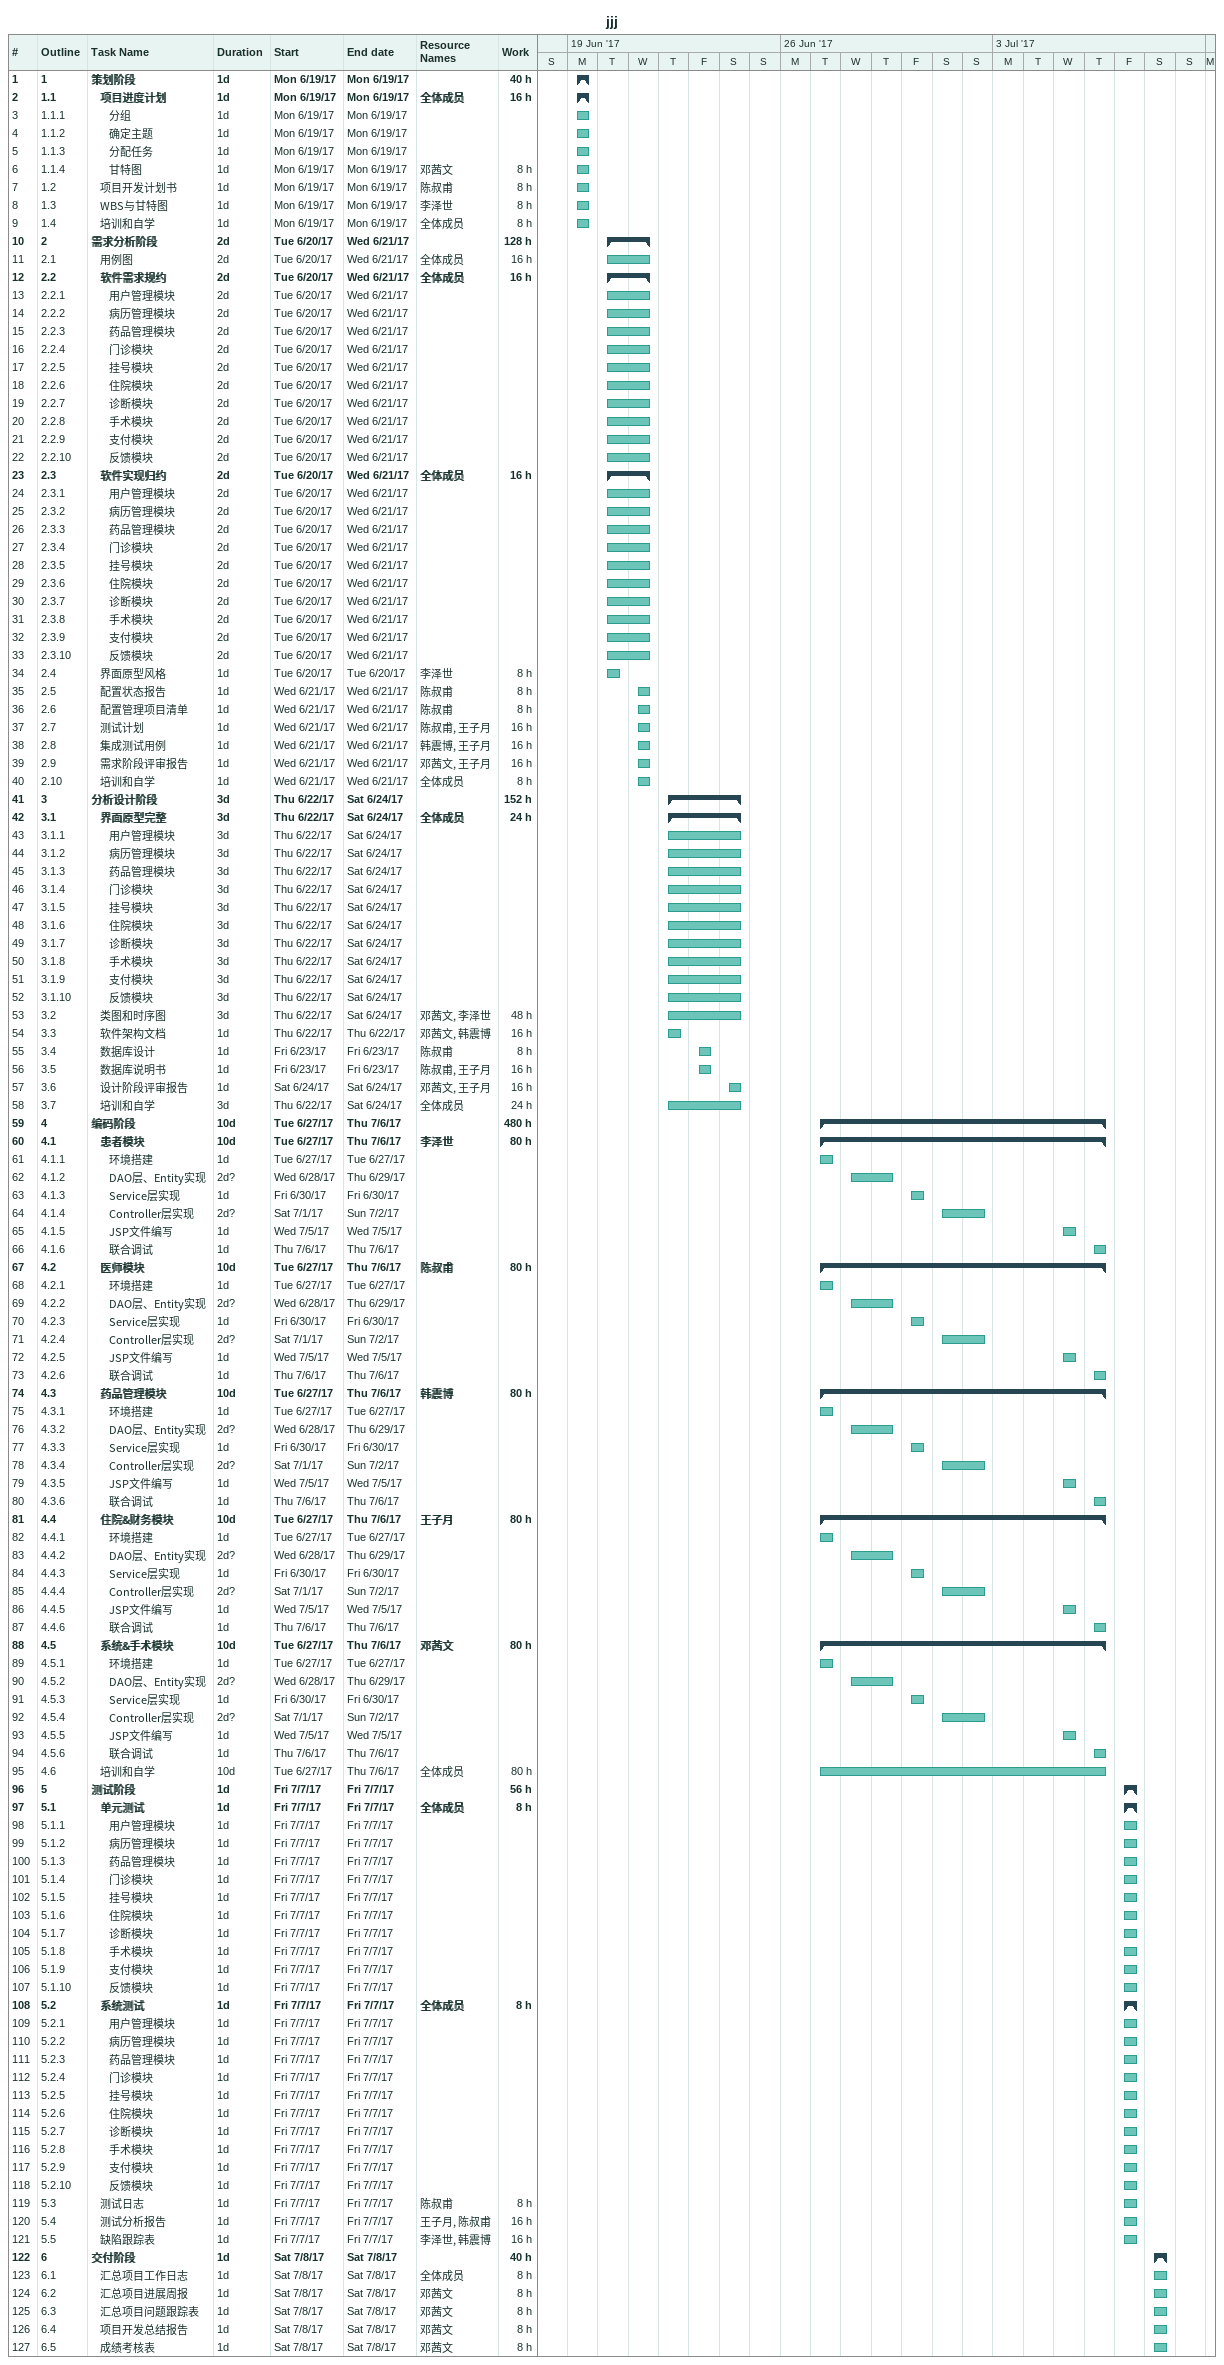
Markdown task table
jjj

| ID | WBS | Task | Duration | Start | Finish | Resources | Work (h) |
|---|---|---|---|---|---|---|---|
| 1 | 1 | **策划阶段** | 1d | 2017-06-19 | 2017-06-19 |  | 40 |
| 2 | 1.1 | **项目进度计划** | 1d | 2017-06-19 | 2017-06-19 | 全体成员 | 16 |
| 3 | 1.1.1 | 分组 | 1d | 2017-06-19 | 2017-06-19 |  |  |
| 4 | 1.1.2 | 确定主题 | 1d | 2017-06-19 | 2017-06-19 |  |  |
| 5 | 1.1.3 | 分配任务 | 1d | 2017-06-19 | 2017-06-19 |  |  |
| 6 | 1.1.4 | 甘特图 | 1d | 2017-06-19 | 2017-06-19 | 邓茜文 | 8 |
| 7 | 1.2 | 项目开发计划书 | 1d | 2017-06-19 | 2017-06-19 | 陈叔甫 | 8 |
| 8 | 1.3 | WBS与甘特图 | 1d | 2017-06-19 | 2017-06-19 | 李泽世 | 8 |
| 9 | 1.4 | 培训和自学 | 1d | 2017-06-19 | 2017-06-19 | 全体成员 | 8 |
| 10 | 2 | **需求分析阶段** | 2d | 2017-06-20 | 2017-06-21 |  | 128 |
| 11 | 2.1 | 用例图 | 2d | 2017-06-20 | 2017-06-21 | 全体成员 | 16 |
| 12 | 2.2 | **软件需求规约** | 2d | 2017-06-20 | 2017-06-21 | 全体成员 | 16 |
| 13 | 2.2.1 | 用户管理模块 | 2d | 2017-06-20 | 2017-06-21 |  |  |
| 14 | 2.2.2 | 病历管理模块 | 2d | 2017-06-20 | 2017-06-21 |  |  |
| 15 | 2.2.3 | 药品管理模块 | 2d | 2017-06-20 | 2017-06-21 |  |  |
| 16 | 2.2.4 | 门诊模块 | 2d | 2017-06-20 | 2017-06-21 |  |  |
| 17 | 2.2.5 | 挂号模块 | 2d | 2017-06-20 | 2017-06-21 |  |  |
| 18 | 2.2.6 | 住院模块 | 2d | 2017-06-20 | 2017-06-21 |  |  |
| 19 | 2.2.7 | 诊断模块 | 2d | 2017-06-20 | 2017-06-21 |  |  |
| 20 | 2.2.8 | 手术模块 | 2d | 2017-06-20 | 2017-06-21 |  |  |
| 21 | 2.2.9 | 支付模块 | 2d | 2017-06-20 | 2017-06-21 |  |  |
| 22 | 2.2.10 | 反馈模块 | 2d | 2017-06-20 | 2017-06-21 |  |  |
| 23 | 2.3 | **软件实现归约** | 2d | 2017-06-20 | 2017-06-21 | 全体成员 | 16 |
| 24 | 2.3.1 | 用户管理模块 | 2d | 2017-06-20 | 2017-06-21 |  |  |
| 25 | 2.3.2 | 病历管理模块 | 2d | 2017-06-20 | 2017-06-21 |  |  |
| 26 | 2.3.3 | 药品管理模块 | 2d | 2017-06-20 | 2017-06-21 |  |  |
| 27 | 2.3.4 | 门诊模块 | 2d | 2017-06-20 | 2017-06-21 |  |  |
| 28 | 2.3.5 | 挂号模块 | 2d | 2017-06-20 | 2017-06-21 |  |  |
| 29 | 2.3.6 | 住院模块 | 2d | 2017-06-20 | 2017-06-21 |  |  |
| 30 | 2.3.7 | 诊断模块 | 2d | 2017-06-20 | 2017-06-21 |  |  |
| 31 | 2.3.8 | 手术模块 | 2d | 2017-06-20 | 2017-06-21 |  |  |
| 32 | 2.3.9 | 支付模块 | 2d | 2017-06-20 | 2017-06-21 |  |  |
| 33 | 2.3.10 | 反馈模块 | 2d | 2017-06-20 | 2017-06-21 |  |  |
| 34 | 2.4 | 界面原型风格 | 1d | 2017-06-20 | 2017-06-20 | 李泽世 | 8 |
| 35 | 2.5 | 配置状态报告 | 1d | 2017-06-21 | 2017-06-21 | 陈叔甫 | 8 |
| 36 | 2.6 | 配置管理项目清单 | 1d | 2017-06-21 | 2017-06-21 | 陈叔甫 | 8 |
| 37 | 2.7 | 测试计划 | 1d | 2017-06-21 | 2017-06-21 | 陈叔甫, 王子月 | 16 |
| 38 | 2.8 | 集成测试用例 | 1d | 2017-06-21 | 2017-06-21 | 韩震博, 王子月 | 16 |
| 39 | 2.9 | 需求阶段评审报告 | 1d | 2017-06-21 | 2017-06-21 | 邓茜文, 王子月 | 16 |
| 40 | 2.10 | 培训和自学 | 1d | 2017-06-21 | 2017-06-21 | 全体成员 | 8 |
| 41 | 3 | **分析设计阶段** | 3d | 2017-06-22 | 2017-06-24 |  | 152 |
| 42 | 3.1 | **界面原型完整** | 3d | 2017-06-22 | 2017-06-24 | 全体成员 | 24 |
| 43 | 3.1.1 | 用户管理模块 | 3d | 2017-06-22 | 2017-06-24 |  |  |
| 44 | 3.1.2 | 病历管理模块 | 3d | 2017-06-22 | 2017-06-24 |  |  |
| 45 | 3.1.3 | 药品管理模块 | 3d | 2017-06-22 | 2017-06-24 |  |  |
| 46 | 3.1.4 | 门诊模块 | 3d | 2017-06-22 | 2017-06-24 |  |  |
| 47 | 3.1.5 | 挂号模块 | 3d | 2017-06-22 | 2017-06-24 |  |  |
| 48 | 3.1.6 | 住院模块 | 3d | 2017-06-22 | 2017-06-24 |  |  |
| 49 | 3.1.7 | 诊断模块 | 3d | 2017-06-22 | 2017-06-24 |  |  |
| 50 | 3.1.8 | 手术模块 | 3d | 2017-06-22 | 2017-06-24 |  |  |
| 51 | 3.1.9 | 支付模块 | 3d | 2017-06-22 | 2017-06-24 |  |  |
| 52 | 3.1.10 | 反馈模块 | 3d | 2017-06-22 | 2017-06-24 |  |  |
| 53 | 3.2 | 类图和时序图 | 3d | 2017-06-22 | 2017-06-24 | 邓茜文, 李泽世 | 48 |
| 54 | 3.3 | 软件架构文档 | 1d | 2017-06-22 | 2017-06-22 | 邓茜文, 韩震博 | 16 |
| 55 | 3.4 | 数据库设计 | 1d | 2017-06-23 | 2017-06-23 | 陈叔甫 | 8 |
| 56 | 3.5 | 数据库说明书 | 1d | 2017-06-23 | 2017-06-23 | 陈叔甫, 王子月 | 16 |
| 57 | 3.6 | 设计阶段评审报告 | 1d | 2017-06-24 | 2017-06-24 | 邓茜文, 王子月 | 16 |
| 58 | 3.7 | 培训和自学 | 3d | 2017-06-22 | 2017-06-24 | 全体成员 | 24 |
| 59 | 4 | **编码阶段** | 10d | 2017-06-27 | 2017-07-06 |  | 480 |
| 60 | 4.1 | **患者模块** | 10d | 2017-06-27 | 2017-07-06 | 李泽世 | 80 |
| 61 | 4.1.1 | 环境搭建 | 1d | 2017-06-27 | 2017-06-27 |  |  |
| 62 | 4.1.2 | DAO层、Entity实现 | 2d? | 2017-06-28 | 2017-06-29 |  |  |
| 63 | 4.1.3 | Service层实现 | 1d | 2017-06-30 | 2017-06-30 |  |  |
| 64 | 4.1.4 | Controller层实现 | 2d? | 2017-07-01 | 2017-07-02 |  |  |
| 65 | 4.1.5 | JSP文件编写 | 1d | 2017-07-05 | 2017-07-05 |  |  |
| 66 | 4.1.6 | 联合调试 | 1d | 2017-07-06 | 2017-07-06 |  |  |
| 67 | 4.2 | **医师模块** | 10d | 2017-06-27 | 2017-07-06 | 陈叔甫 | 80 |
| 68 | 4.2.1 | 环境搭建 | 1d | 2017-06-27 | 2017-06-27 |  |  |
| 69 | 4.2.2 | DAO层、Entity实现 | 2d? | 2017-06-28 | 2017-06-29 |  |  |
| 70 | 4.2.3 | Service层实现 | 1d | 2017-06-30 | 2017-06-30 |  |  |
| 71 | 4.2.4 | Controller层实现 | 2d? | 2017-07-01 | 2017-07-02 |  |  |
| 72 | 4.2.5 | JSP文件编写 | 1d | 2017-07-05 | 2017-07-05 |  |  |
| 73 | 4.2.6 | 联合调试 | 1d | 2017-07-06 | 2017-07-06 |  |  |
| 74 | 4.3 | **药品管理模块** | 10d | 2017-06-27 | 2017-07-06 | 韩震博 | 80 |
| 75 | 4.3.1 | 环境搭建 | 1d | 2017-06-27 | 2017-06-27 |  |  |
| 76 | 4.3.2 | DAO层、Entity实现 | 2d? | 2017-06-28 | 2017-06-29 |  |  |
| 77 | 4.3.3 | Service层实现 | 1d | 2017-06-30 | 2017-06-30 |  |  |
| 78 | 4.3.4 | Controller层实现 | 2d? | 2017-07-01 | 2017-07-02 |  |  |
| 79 | 4.3.5 | JSP文件编写 | 1d | 2017-07-05 | 2017-07-05 |  |  |
| 80 | 4.3.6 | 联合调试 | 1d | 2017-07-06 | 2017-07-06 |  |  |
| 81 | 4.4 | **住院&财务模块** | 10d | 2017-06-27 | 2017-07-06 | 王子月 | 80 |
| 82 | 4.4.1 | 环境搭建 | 1d | 2017-06-27 | 2017-06-27 |  |  |
| 83 | 4.4.2 | DAO层、Entity实现 | 2d? | 2017-06-28 | 2017-06-29 |  |  |
| 84 | 4.4.3 | Service层实现 | 1d | 2017-06-30 | 2017-06-30 |  |  |
| 85 | 4.4.4 | Controller层实现 | 2d? | 2017-07-01 | 2017-07-02 |  |  |
| 86 | 4.4.5 | JSP文件编写 | 1d | 2017-07-05 | 2017-07-05 |  |  |
| 87 | 4.4.6 | 联合调试 | 1d | 2017-07-06 | 2017-07-06 |  |  |
| 88 | 4.5 | **系统&手术模块** | 10d | 2017-06-27 | 2017-07-06 | 邓茜文 | 80 |
| 89 | 4.5.1 | 环境搭建 | 1d | 2017-06-27 | 2017-06-27 |  |  |
| 90 | 4.5.2 | DAO层、Entity实现 | 2d? | 2017-06-28 | 2017-06-29 |  |  |
| 91 | 4.5.3 | Service层实现 | 1d | 2017-06-30 | 2017-06-30 |  |  |
| 92 | 4.5.4 | Controller层实现 | 2d? | 2017-07-01 | 2017-07-02 |  |  |
| 93 | 4.5.5 | JSP文件编写 | 1d | 2017-07-05 | 2017-07-05 |  |  |
| 94 | 4.5.6 | 联合调试 | 1d | 2017-07-06 | 2017-07-06 |  |  |
| 95 | 4.6 | 培训和自学 | 10d | 2017-06-27 | 2017-07-06 | 全体成员 | 80 |
| 96 | 5 | **测试阶段** | 1d | 2017-07-07 | 2017-07-07 |  | 56 |
| 97 | 5.1 | **单元测试** | 1d | 2017-07-07 | 2017-07-07 | 全体成员 | 8 |
| 98 | 5.1.1 | 用户管理模块 | 1d | 2017-07-07 | 2017-07-07 |  |  |
| 99 | 5.1.2 | 病历管理模块 | 1d | 2017-07-07 | 2017-07-07 |  |  |
| 100 | 5.1.3 | 药品管理模块 | 1d | 2017-07-07 | 2017-07-07 |  |  |
| 101 | 5.1.4 | 门诊模块 | 1d | 2017-07-07 | 2017-07-07 |  |  |
| 102 | 5.1.5 | 挂号模块 | 1d | 2017-07-07 | 2017-07-07 |  |  |
| 103 | 5.1.6 | 住院模块 | 1d | 2017-07-07 | 2017-07-07 |  |  |
| 104 | 5.1.7 | 诊断模块 | 1d | 2017-07-07 | 2017-07-07 |  |  |
| 105 | 5.1.8 | 手术模块 | 1d | 2017-07-07 | 2017-07-07 |  |  |
| 106 | 5.1.9 | 支付模块 | 1d | 2017-07-07 | 2017-07-07 |  |  |
| 107 | 5.1.10 | 反馈模块 | 1d | 2017-07-07 | 2017-07-07 |  |  |
| 108 | 5.2 | **系统测试** | 1d | 2017-07-07 | 2017-07-07 | 全体成员 | 8 |
| 109 | 5.2.1 | 用户管理模块 | 1d | 2017-07-07 | 2017-07-07 |  |  |
| 110 | 5.2.2 | 病历管理模块 | 1d | 2017-07-07 | 2017-07-07 |  |  |
| 111 | 5.2.3 | 药品管理模块 | 1d | 2017-07-07 | 2017-07-07 |  |  |
| 112 | 5.2.4 | 门诊模块 | 1d | 2017-07-07 | 2017-07-07 |  |  |
| 113 | 5.2.5 | 挂号模块 | 1d | 2017-07-07 | 2017-07-07 |  |  |
| 114 | 5.2.6 | 住院模块 | 1d | 2017-07-07 | 2017-07-07 |  |  |
| 115 | 5.2.7 | 诊断模块 | 1d | 2017-07-07 | 2017-07-07 |  |  |
| 116 | 5.2.8 | 手术模块 | 1d | 2017-07-07 | 2017-07-07 |  |  |
| 117 | 5.2.9 | 支付模块 | 1d | 2017-07-07 | 2017-07-07 |  |  |
| 118 | 5.2.10 | 反馈模块 | 1d | 2017-07-07 | 2017-07-07 |  |  |
| 119 | 5.3 | 测试日志 | 1d | 2017-07-07 | 2017-07-07 | 陈叔甫 | 8 |
| 120 | 5.4 | 测试分析报告 | 1d | 2017-07-07 | 2017-07-07 | 王子月, 陈叔甫 | 16 |
| 121 | 5.5 | 缺陷跟踪表 | 1d | 2017-07-07 | 2017-07-07 | 李泽世, 韩震博 | 16 |
| 122 | 6 | **交付阶段** | 1d | 2017-07-08 | 2017-07-08 |  | 40 |
| 123 | 6.1 | 汇总项目工作日志 | 1d | 2017-07-08 | 2017-07-08 | 全体成员 | 8 |
| 124 | 6.2 | 汇总项目进展周报 | 1d | 2017-07-08 | 2017-07-08 | 邓茜文 | 8 |
| 125 | 6.3 | 汇总项目问题跟踪表 | 1d | 2017-07-08 | 2017-07-08 | 邓茜文 | 8 |
| 126 | 6.4 | 项目开发总结报告 | 1d | 2017-07-08 | 2017-07-08 | 邓茜文 | 8 |
| 127 | 6.5 | 成绩考核表 | 1d | 2017-07-08 | 2017-07-08 | 邓茜文 | 8 |
